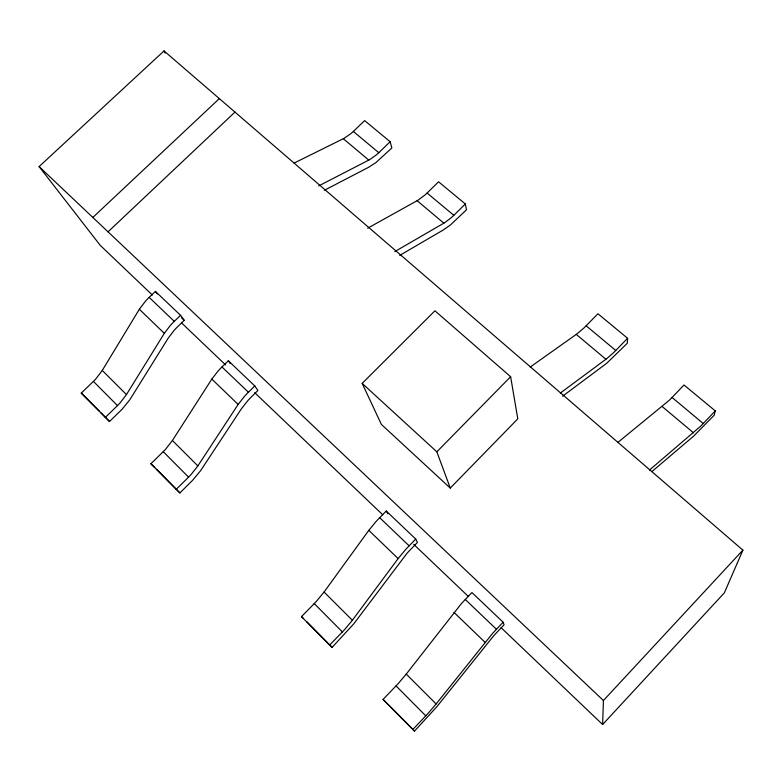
<?xml version="1.0" encoding="UTF-8"?>
<svg xmlns="http://www.w3.org/2000/svg" width="782" height="782" viewBox="0 0 782 782"><rect width="100%" height="100%" fill="white"/><g stroke="black" fill="none" stroke-linecap="round" stroke-linejoin="round"><path stroke-width="1.17" d="M501.086 627.672L602.619 724.523L603.421 700.535L742.9 550.147L164.025 50.918L39.1 166.595L100.223 245.333L152.324 295.019M530.225 367.041L576.989 333.885L583.489 328.372A36.91 9.228 -49.6 0 0 586.158 325.781L597.937 313.748L627.584 338.293L627.311 343.22L606.773 363.219L562.629 396.191M617.731 442.524L669.372 400.179A37.917 6.725 -49.1 0 0 672.061 397.471L684.006 384.998L715.266 410.882L714.171 415.271L693.556 436.19L651.856 471.605M742.9 550.147L724.337 592.873L602.619 724.523M102.266 370.433L139.343 309.261L145.354 301.314A33.108 15.112 -45.6 0 1 149.176 297.375L155.423 291.403L180.544 315.302L184.229 320.356L178.013 326.358A33.108 14.262 -45.7 0 0 174.2 330.307L168.159 338.215L129.704 399.944L121.904 409.436L109.529 421.527L81.25 393.092L93.41 381.401A35.581 16.354 -43.4 0 0 96.039 378.635L102.266 370.433L126.449 394.587L120.135 402.828A35.894 15.718 -43.7 0 1 117.486 405.623L105.257 417.461M126.449 394.587L164.328 333.327L170.417 325.341A33.401 14.516 -45.7 0 1 174.269 321.363L180.544 315.302M172.411 440.501L211.824 379.094L218.08 371.03A33.958 13.353 -46 0 1 221.98 366.963L228.334 360.766L254.795 385.956L257.904 390.492L251.589 396.709A33.958 12.453 -46.1 0 0 247.699 400.785L241.403 408.81L200.544 470.754L192.48 480.431L179.899 492.943L150.887 463.775L163.243 451.664A36.51 14.467 -44.2 0 0 165.931 448.819L172.411 440.501L197.856 465.916L191.277 474.273A36.842 13.744 -44.4 0 1 188.579 477.157L176.145 489.415M197.856 465.916L238.139 404.441L244.492 396.337A34.261 12.678 -46.1 0 1 248.422 392.232L254.795 385.956M324.08 592.013L368.811 530.343L375.624 522.024A35.786 9.159 -46.7 0 1 379.69 517.694L386.249 511.017L415.741 539.081L417.471 542.395L410.951 549.101A35.796 8.172 -46.8 0 0 406.884 553.441L353.728 623.889L332.076 647.398L301.481 616.636L314.237 603.596A38.533 9.951 -45.6 0 0 317.052 600.576L324.08 592.013L352.369 620.273L345.233 628.875A38.914 9.042 -45.8 0 1 342.399 631.934L329.564 645.14M352.369 620.273L398.126 558.583L405.047 550.225A36.138 8.319 -46.8 0 1 409.152 545.846L415.741 539.081M406.249 674.094L461.116 603.968A36.793 6.676 -47 0 1 465.28 599.491L471.937 592.551L503.139 622.237L504.067 624.828L497.44 631.807A36.793 5.63 -47.1 0 0 493.276 636.294L436.718 706.86L414.528 731.082L383.063 699.44L396.034 685.892A39.638 7.263 -46.2 0 0 398.908 682.774L406.249 674.094L436.141 703.956L428.683 712.685A40.048 6.246 -46.5 0 1 425.789 715.833L412.749 729.577M436.141 703.956L492.24 633.811A37.155 5.738 -47.1 0 1 496.443 629.275L503.139 622.237M649.49 470.041L700.564 426.268A38.289 5.777 -48.9 0 0 703.262 423.521L715.266 410.882M560.352 393.033L606.607 358.743L613.068 353.112A37.253 8.377 -49.4 0 0 615.757 350.483L627.584 338.293M450.256 488.076L517.792 418.849L510.626 376.719L434.929 310.786L362.174 383.385L381.381 424.421L450.256 488.076L436.845 451.82L362.174 383.385M436.845 451.82L510.626 376.719M394.783 251.608L444.596 222.733L451.194 217.748A35.346 12.786 -50.5 0 0 453.843 215.333L465.349 203.975L438.565 181.805L427.119 193.027A35.034 13.46 -50.7 0 1 424.47 195.412L417.862 200.28L367.667 228.207M318.675 185.93L369.534 159.704L376.171 155.022A34.476 14.653 -51.1 0 0 378.801 152.705L390.14 141.718L364.637 120.604L353.347 131.464A34.173 15.249 -51.3 0 1 350.727 133.751L344.08 138.336L294.061 163.106M108.043 231.824L234.962 112.1M92.843 217.445L219.331 98.62M399.7 255.411L443.267 229.986L450.334 225.05L466.473 209.811L465.349 203.975M324.413 190.251L368.742 167.221L375.898 162.607L391.87 147.935L390.14 141.718M353.347 131.464L378.801 152.705M427.119 193.027L453.843 215.333M586.158 325.781L615.757 350.483M672.061 397.471L703.262 423.521M343.327 138.727L368.781 160.105M417.129 200.71L443.863 223.163M576.285 334.393L605.913 359.27M662.276 406.611L693.517 432.847M383.063 699.44L414.528 731.082M301.481 616.636L303.543 618.503M150.887 463.775L154.826 467.499M39.1 166.595L603.421 700.535M181.649 317.893L184.229 320.356M181.453 322.81L225.607 364.92M254.737 392.711L382.769 514.83M413.668 544.301L468.418 596.519M81.25 393.092L99.314 411.156M149.176 297.375L174.269 321.363M221.98 366.963L248.422 392.232M379.69 517.694L409.152 545.846M465.28 599.491L496.443 629.275M139.343 309.261L164.328 333.327M211.824 379.094L238.139 404.441M368.811 530.343L398.126 558.583M454 612.414L485.016 642.286M93.41 381.401L117.486 405.623M163.243 451.664L188.579 477.157M314.237 603.596L342.399 631.934M396.034 685.892L425.789 715.833M101.015 412.886L109.529 421.527M156.498 469.2L179.899 492.943M306.759 621.7L332.076 647.398M155.423 291.403L157.358 294.003M228.334 360.766L230.319 363.601M386.249 511.017L387.745 513.686M164.025 50.918L165.139 53.068"/></g></svg>
